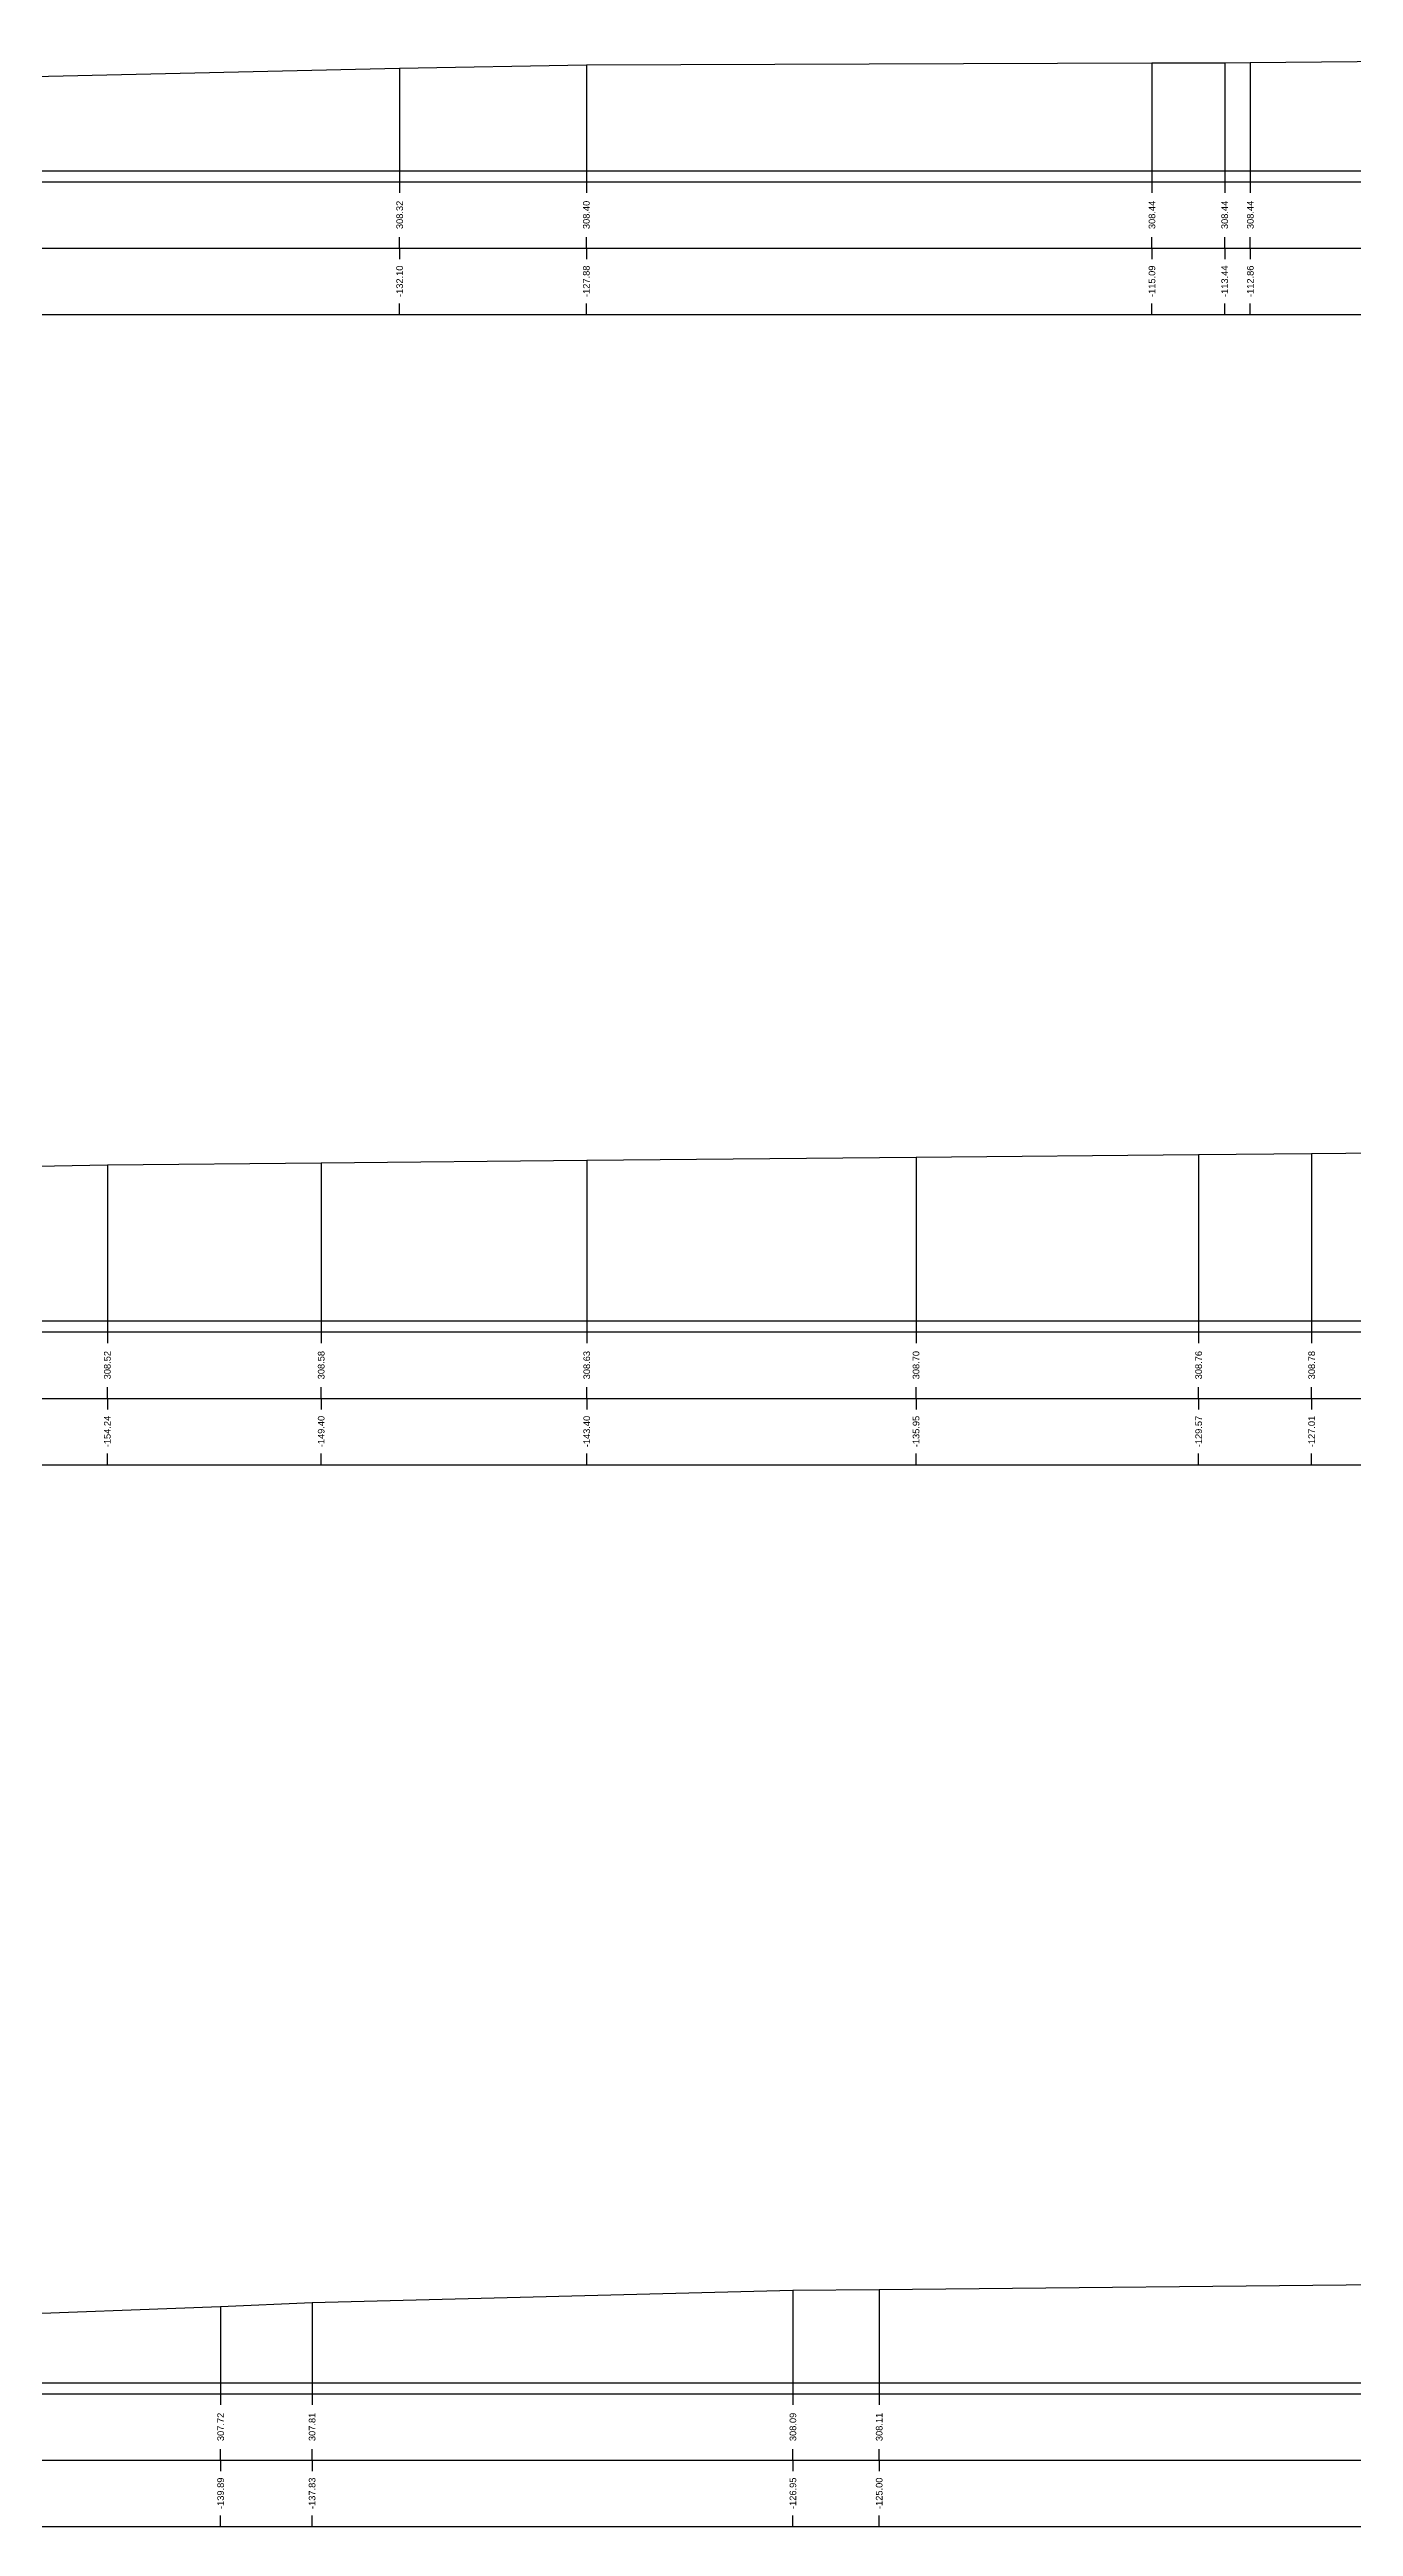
# Model space of a CAD drawing. Header units: millimetres. Extents: x -170 to 301, y 153 to 290.
# Drawn here: x 7 to 36.5, y 227.8 to 283.7 of the extents above; entities that cross this region are included whole.
import ezdxf
from ezdxf.enums import TextEntityAlignment as Align

# ---------------------------------------------------------------- set-up
doc = ezdxf.new("R2010")
doc.units = ezdxf.units.MM
doc.styles.get("Standard").update_dxf_attribs({"font": 'arial.ttf'})

msp = doc.modelspace()

# ---------------------------------------------------------------- linework, layer by layer
at = {"layer": 'band'}
for p, q in [((14.905, 280.75), (14.905, 280.5)), ((19.127, 280.75), (19.127, 280.5)), ((31.915, 280.75), (31.915, 280.5)), ((33.56, 280.75), (33.56, 280.5)), ((34.14, 280.75), (34.14, 280.5)), ((14.905, 279.25), (14.905, 279.5)), ((19.127, 279.25), (19.127, 279.5)), ((31.915, 279.25), (31.915, 279.5)), ((33.56, 279.25), (33.56, 279.5)), ((34.14, 279.25), (34.14, 279.5)), ((14.905, 279.25), (14.905, 279)), ((19.127, 279.25), (19.127, 279)), ((31.915, 279.25), (31.915, 279)), ((33.56, 279.25), (33.56, 279)), ((34.14, 279.25), (34.14, 279)), ((14.905, 277.75), (14.905, 278)), ((19.127, 277.75), (19.127, 278)), ((31.915, 277.75), (31.915, 278)), ((33.56, 277.75), (33.56, 278)), ((34.14, 277.75), (34.14, 278)), ((8.296, 254.75), (8.296, 254.5)), ((13.131, 254.75), (13.131, 254.5)), ((19.136, 254.75), (19.136, 254.5)), ((26.582, 254.75), (26.582, 254.5)), ((32.97, 254.75), (32.97, 254.5)), ((35.526, 254.75), (35.526, 254.5)), ((8.296, 253.25), (8.296, 253.5)), ((8.296, 253.25), (8.296, 253)), ((13.131, 253.25), (13.131, 253.5)), ((13.131, 253.25), (13.131, 253)), ((19.136, 253.25), (19.136, 253.5)), ((19.136, 253.25), (19.136, 253)), ((26.582, 253.25), (26.582, 253.5)), ((26.582, 253.25), (26.582, 253)), ((32.97, 253.25), (32.97, 253.5)), ((32.97, 253.25), (32.97, 253)), ((35.526, 253.25), (35.526, 253.5)), ((35.526, 253.25), (35.526, 253)), ((8.296, 251.75), (8.296, 252)), ((13.131, 251.75), (13.131, 252)), ((19.136, 251.75), (19.136, 252)), ((26.582, 251.75), (26.582, 252)), ((32.97, 251.75), (32.97, 252)), ((35.526, 251.75), (35.526, 252)), ((10.857, 230.75), (10.857, 230.5)), ((12.926, 230.75), (12.926, 230.5)), ((23.797, 230.75), (23.797, 230.5)), ((25.748, 230.75), (25.748, 230.5)), ((10.857, 229.25), (10.857, 229.5)), ((10.857, 229.25), (10.857, 229)), ((12.926, 229.25), (12.926, 229.5)), ((12.926, 229.25), (12.926, 229)), ((23.797, 229.25), (23.797, 229.5)), ((23.797, 229.25), (23.797, 229)), ((25.748, 229.25), (25.748, 229.5)), ((25.748, 229.25), (25.748, 229)), ((10.857, 227.75), (10.857, 228)), ((12.926, 227.75), (12.926, 228)), ((23.797, 227.75), (23.797, 228)), ((25.748, 227.75), (25.748, 228))]:
    msp.add_line(p, q, dxfattribs=at)
at = {"layer": 'frame'}
for p, q in [((-154.502, 280.75), (301.326, 280.75)), ((-147.002, 281), (301.326, 281)), ((-154.502, 279.25), (301.326, 279.25)), ((-154.502, 277.75), (301.326, 277.75)), ((-170.035, 254.75), (264.223, 254.75)), ((-162.535, 255), (264.223, 255)), ((-170.035, 253.25), (264.223, 253.25)), ((-170.035, 251.75), (264.223, 251.75)), ((-158.251, 230.75), (260.32, 230.75)), ((-150.751, 231), (260.32, 231)), ((-158.251, 229.25), (260.32, 229.25)), ((-158.251, 227.75), (260.32, 227.75))]:
    msp.add_line(p, q, dxfattribs=at)
at = {"layer": 'marker', "color": 253}
for p, q in [((14.905, 283.315), (14.905, 281)), ((19.127, 283.396), (19.127, 281)), ((31.915, 283.438), (31.915, 281)), ((33.56, 283.441), (33.56, 281)), ((34.14, 283.444), (34.14, 281)), ((14.905, 281), (14.905, 280.75)), ((19.127, 281), (19.127, 280.75)), ((31.915, 281), (31.915, 280.75)), ((33.56, 281), (33.56, 280.75)), ((34.14, 281), (34.14, 280.75)), ((26.582, 258.703), (26.582, 255)), ((32.97, 258.762), (32.97, 255)), ((35.526, 258.783), (35.526, 255)), ((8.296, 258.525), (8.296, 255)), ((13.131, 258.577), (13.131, 255)), ((19.136, 258.632), (19.136, 255)), ((8.296, 255), (8.296, 254.75)), ((13.131, 255), (13.131, 254.75)), ((19.136, 255), (19.136, 254.75)), ((26.582, 255), (26.582, 254.75)), ((32.97, 255), (32.97, 254.75)), ((35.526, 255), (35.526, 254.75)), ((23.797, 233.089), (23.797, 231)), ((25.748, 233.109), (25.748, 231)), ((10.857, 232.722), (10.857, 231)), ((12.926, 232.814), (12.926, 231)), ((10.857, 231), (10.857, 230.75)), ((12.926, 231), (12.926, 230.75)), ((23.797, 231), (23.797, 230.75)), ((25.748, 231), (25.748, 230.75))]:
    msp.add_line(p, q, dxfattribs=at)
at = {"layer": 'profile'}
for points in [[(-55.524, 281.479), (-42.857, 281.598), (-42.074, 281.615), (-38.067, 281.796), (-27.292, 282.288), (-25.604, 282.346), (-22.99, 282.424), (-12.243, 282.762), (-6.576, 282.895), (2.305, 283.042), (3.65, 283.062), (14.905, 283.315), (19.127, 283.396), (31.915, 283.438), (33.56, 283.441), (34.14, 283.444), (45.415, 283.547), (48.153, 283.566), (56.49, 283.641), (64.795, 283.706), (70.492, 283.738)], [(-55.324, 256.152), (-48.563, 256.339), (-42.579, 256.521), (-31.946, 257.041), (-28.75, 257.187), (-27.175, 257.271), (-16.603, 257.752), (-13.512, 257.9), (-11.333, 257.982), (-3.296, 258.303), (3.893, 258.442), (8.296, 258.525), (13.131, 258.577), (19.136, 258.632), (26.582, 258.703), (32.97, 258.762), (35.526, 258.783), (40.168, 258.828), (47.829, 258.891), (54.533, 258.94), (59.74, 258.976), (66.374, 259.022)], [(-52.433, 231.127), (-49.206, 231.193), (-45.91, 231.269), (-41.091, 231.405), (-34.929, 231.55), (-26.896, 231.621), (-18.118, 231.717), (-12.952, 231.864), (-3.307, 232.2), (0.344, 232.327), (10.857, 232.722), (12.926, 232.814), (23.797, 233.089), (25.748, 233.109), (37.812, 233.228), (39.826, 233.248), (44.591, 233.304), (54.515, 233.452), (60.247, 233.493), (67.382, 233.575)]]:
    msp.add_lwpolyline(points, dxfattribs=at)

# ---------------------------------------------------------------- texts
for s, p in [('308.32', (14.905, 280)), ('308.40', (19.127, 280)), ('308.44', (31.915, 280)), ('308.44', (33.56, 280)), ('308.44', (34.14, 280)), ('-132.10', (14.905, 278.5)), ('-127.88', (19.127, 278.5)), ('-115.09', (31.915, 278.5)), ('-113.44', (33.56, 278.5)), ('-112.86', (34.14, 278.5)), ('308.52', (8.296, 254)), ('308.58', (13.131, 254)), ('308.63', (19.136, 254)), ('308.70', (26.582, 254)), ('308.76', (32.97, 254)), ('308.78', (35.526, 254)), ('-154.24', (8.296, 252.5)), ('-149.40', (13.131, 252.5)), ('-143.40', (19.136, 252.5)), ('-135.95', (26.582, 252.5)), ('-129.57', (32.97, 252.5)), ('-127.01', (35.526, 252.5)), ('307.72', (10.857, 230)), ('307.81', (12.926, 230)), ('308.09', (23.797, 230)), ('308.11', (25.748, 230)), ('-139.89', (10.857, 228.5)), ('-137.83', (12.926, 228.5)), ('-126.95', (23.797, 228.5)), ('-125.00', (25.748, 228.5))]:
    msp.add_text(s, height=0.15, rotation=90).set_placement(p, align=Align.MIDDLE)

doc.saveas('drawing.dxf')
